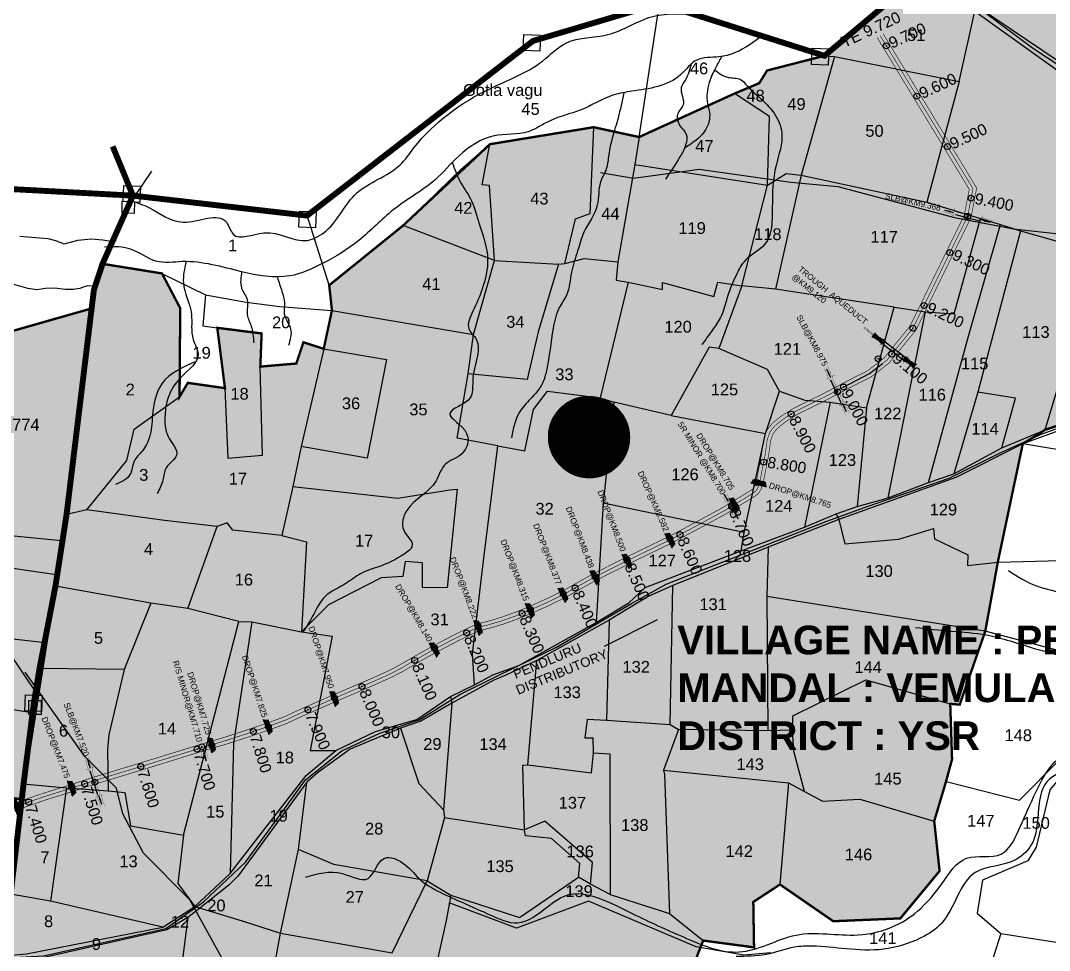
# Model space of a CAD drawing. Header units: inches. Extents: x 204181 to 273365, y 1587708 to 1600456.
# Drawn here: x 213162 to 214910, y 1596736 to 1598315 of the extents above; entities that cross this region are included whole.
import ezdxf
from ezdxf.enums import TextEntityAlignment as Align

# ---------------------------------------------------------------- set-up
doc = ezdxf.new("R2010")
doc.units = ezdxf.units.IN
doc.header["$LTSCALE"] = 15
doc.header["$MEASUREMENT"] = 0
doc.header["$PDMODE"] = 32
doc.header["$PDSIZE"] = 10
doc.linetypes.add('ACAD_ISO02W100', pattern=[15, 12, -3])
doc.linetypes.add('HIDDEN2', pattern=[0.1875, 0.125, -0.0625])
for name, color, linetype in [('BOUNDRY STONES', 240, 'Continuous'), ('CANAL1', 7, 'Continuous'), ('CSMark', 72, 'Continuous'), ('PLOT NOS', 7, 'Continuous'), ('PLOTS', 7, 'Continuous'), ('PLOTS NO', 7, 'Continuous'), ('RE REMARKS', 7, 'Continuous'), ('ROADS', 1, 'Continuous'), ('STREAMS', 4, 'Continuous'), ('STRUCTURE', 5, 'Continuous'), ('TEXT', 1, 'Continuous'), ('text2', 7, 'Continuous'), ('VILLAGE BOUNDRY', 5, 'Continuous'), ('WUA-16', 3, 'Continuous')]:
    doc.layers.add(name, color=color, linetype=linetype)
doc.styles.get("Standard").update_dxf_attribs({"font": 'arial.ttf'})
doc.dimstyles.get("Standard").update_dxf_attribs({"dimtxt": 0.18, "dimasz": 0.18, "dimexe": 0.18, "dimexo": 0.0625, "dimgap": 0.09, "dimtad": 0, "dimtih": 1, "dimtoh": 1, "dimdec": 4, "dimzin": 0, "dimdsep": 46, "dimtxsty": 'Standard', "dimcen": 0.09, "dimadec": 0, "dimazin": 0, "dimtfac": 1, "dimtdec": 4, "dimtofl": 0, "dimtmove": 0, "dimatfit": 3, "dimfxl": 1, "dimtolj": 1, "dimtzin": 0, "dimarcsym": 0})

# ---------------------------------------------------------------- blocks, each defined once
blk = doc.blocks.new('DROP')
h = blk.add_hatch()
h.set_pattern_fill('ANSI31', color=1, scale=10, angle=45)
h.set_pattern_definition([(90, (-324.4107, -25.7687), (-1.25, 0), [])])
h.paths.add_polyline_path([(-9.9, -4.3), (-13.8, 4.1), (13.8, 4.1), (10.2, -4.3)])
at = {"layer": 'STRUCTURE', "color": 5, "const_width": 0.49}
blk.add_lwpolyline([(-9.9, -4.3), (-13.8, 4.1), (13.8, 4.1), (10.2, -4.3), (-9.9, -4.3)], dxfattribs=at)
at = {"layer": 'STRUCTURE', "color": 5}
blk.add_circle((0, 0), 1.33, dxfattribs=at)
blk = doc.blocks.new('1INLET')
at = {"layer": 'STRUCTURE', "color": 190}
for points, const_width in [([(9.4, 10.1), (9.4, 7.3), (5.2, 4.5), (0, 4.5), (0, 4.5), (0, 4.5), (-5.2, 4.5), (-9.4, 7.3), (-9.4, 10.1)], 0.35), ([(0, -4.5), (0, 4.5)], 1.75), ([(7.3, 5.9), (22.7, 5.9)], 0.35), ([(-9.4, -10.1), (-9.4, -7.3), (-5.2, -4.5), (0, -4.5), (5.2, -4.5), (9.4, -7.3), (9.4, -10.1)], 0.35), ([(7.3, -5.9), (22.7, -5.9)], 0.35)]:
    blk.add_lwpolyline(points, dxfattribs=dict(at, const_width=const_width))
at = {"layer": 'STRUCTURE', "color": 0}
blk.add_circle((0, 0), 1.31, dxfattribs=at)
blk.add_leader([(26, 0.1), (5.6, 0)], dimstyle='Standard', override={"dimasz": 8, "dimgap": 0.09, "dimtad": 0}, dxfattribs=at)
blk = doc.blocks.new('1SLB')
at = {"layer": 'STRUCTURE'}
h = blk.add_hatch(dxfattribs=at)
h.set_pattern_fill('DOTS', color=6, scale=14, angle=320.3722, style=0)
h.set_pattern_definition([(320.372247934, (-538945.0768, -1194857.3203), (0.89503691186, 0.39489261377), [0, -0.875])])
h.paths.add_polyline_path([(-43.8, 3.5), (-43.8, -3.5), (-23.1, -3.5), (-21, -2.1), (21, -2.1), (23.1, -3.5), (43.8, -3.5), (43.8, 3.5), (23.1, 3.5), (21, 2.1), (-21, 2.1), (-23.1, 3.5)])
at = {"layer": 'STRUCTURE', "color": 6, "linetype": 'ACAD_ISO02W100', "ltscale": 0.5, "const_width": 0.35}
for points in [[(-43.8, 3.5), (-23.1, 3.5)], [(23.1, 3.5), (43.8, 3.5)], [(-43.8, -3.5), (-23.1, -3.5)], [(23.1, -3.5), (43.8, -3.5)]]:
    blk.add_lwpolyline(points, dxfattribs=at)
at = {"layer": 'STRUCTURE', "color": 6, "const_width": 0.44}
for points in [[(-25.2, 7.7), (-25.2, 4.9), (-21, 2.1), (21, 2.1), (25.2, 4.9), (25.2, 7.7)], [(-25.2, -7.7), (-25.2, -4.9), (-21, -2.1), (21, -2.1), (25.2, -4.9), (25.2, -7.7)]]:
    blk.add_lwpolyline(points, dxfattribs=at)
at = {"layer": 'STRUCTURE', "color": 6}
blk.add_lwpolyline([(-21, -2.1), (21, -2.1)], dxfattribs=at)
blk.add_lwpolyline([(-21, -2.1), (21, -2.1)], dxfattribs=at)
at = {"layer": 'STRUCTURE', "color": 0}
blk.add_circle((0, 0), 0.871, dxfattribs=at)
for points in [[(-40.8, 0), (-24.8, 0)], [(39.6, -0.2), (23.5, -0.2)]]:
    blk.add_leader(points, dimstyle='Standard', override={"dimasz": 10, "dimgap": 0.09, "dimtad": 0}, dxfattribs=at)
blk = doc.blocks.new('UT')
at = {"layer": 'STRUCTURE'}
h = blk.add_hatch(dxfattribs=at)
h.set_pattern_fill('DASH', color=150, scale=8, angle=-39.6278, style=0)
h.set_pattern_definition([(320.372247933, (-4370.464, -6260.8811), (1.40800153113, 0.132407282), [1, -1])])
h.paths.add_polyline_path([(765163, 1700681.9), (765165.6, 1700680.6), (765167.2, 1700680.3), (765169.1, 1700680), (765172.4, 1700679.6), (765176.4, 1700679.3), (765179.5, 1700679.5), (765183.1, 1700679.9), (765187.7, 1700680.9), (765188.9, 1700681.2), (765193.1, 1700682.2), (765196.1, 1700680.2), (765196.1, 1700672.2), (765193.1, 1700670.2), (765190.5, 1700670.8), (765188.1, 1700671.3), (765185.5, 1700671.8), (765183.6, 1700672.1), (765181, 1700672.5), (765180.3, 1700672.5), (765178.5, 1700672.6), (765176.7, 1700672.6), (765174.6, 1700672.5), (765172.5, 1700672.3), (765170.4, 1700672), (765168.5, 1700671.7), (765166.1, 1700671.2), (765165, 1700670.8), (765163, 1700669.7)])
h.paths.add_polyline_path([(765259.1, 1700682.2), (765256.1, 1700680.2), (765256.1, 1700672.2), (765259.1, 1700670.2), (765261.9, 1700671), (765264.4, 1700671.6), (765266.4, 1700672), (765269.1, 1700672.5), (765272.7, 1700673), (765276.1, 1700673.1), (765278.6, 1700672.9), (765281.2, 1700672.7), (765283.9, 1700672.3), (765286.4, 1700671.9), (765288, 1700671.3), (765289.2, 1700670.6), (765289.1, 1700682.7), (765287.6, 1700681.8), (765285.7, 1700681.2), (765283, 1700680.7), (765281.2, 1700680.4), (765276.7, 1700679.9), (765272.7, 1700679.9), (765268.7, 1700680.3), (765264.8, 1700681), (765261.2, 1700681.7)])
at = {"layer": 'STRUCTURE', "color": 150, "const_width": 0.628}
for points in [[(765190.1, 1700688.2), (765190.1, 1700684.2), (765196.1, 1700680.2), (765256.1, 1700680.2), (765262.1, 1700684.2), (765262.1, 1700688.2)], [(765190.1, 1700664.2), (765190.1, 1700668.2), (765196.1, 1700672.2), (765256.1, 1700672.2), (765262.1, 1700668.2), (765262.1, 1700664.2)]]:
    blk.add_lwpolyline(points, dxfattribs=at)
at = {"layer": 'STRUCTURE', "color": 150}
for points in [[(765196.1, 1700680.2), (765256.1, 1700680.2)], [(765196.1, 1700672.2), (765256.1, 1700672.2)], [(765196.1, 1700672.2), (765256.1, 1700672.2)]]:
    blk.add_lwpolyline(points, dxfattribs=at)
at = {"layer": 'STRUCTURE', "color": 0}
blk.add_circle((765226.1, 1700676.2), 1.89, dxfattribs=at)
at = {"layer": 'STRUCTURE', "color": 150}
for points in [[(765163, 1700681.9), (765164.4, 1700681.1), (765167.9, 1700680.2), (765171.2, 1700679.8), (765176.1, 1700679.4), (765184.7, 1700680.3), (765193.1, 1700682.2)], [(765163, 1700669.7), (765164.3, 1700670.6), (765167.8, 1700671.6), (765171.2, 1700672.1), (765176, 1700672.6), (765184.7, 1700672), (765193.1, 1700670.2)], [(765289.1, 1700682.7), (765287.8, 1700681.9), (765284.3, 1700680.9), (765280.9, 1700680.4), (765276.1, 1700679.8), (765267.4, 1700680.5), (765259.1, 1700682.2)], [(765289.2, 1700670.6), (765287.8, 1700671.4), (765284.2, 1700672.3), (765280.9, 1700672.7), (765276.1, 1700673.1), (765267.4, 1700672.2), (765259.1, 1700670.2)]]:
    blk.add_spline(points, degree=3, dxfattribs=at)
at = {"layer": 'STRUCTURE', "color": 0}
blk.add_text('STREAM', height=5, dxfattribs=at).set_placement((765148.2, 1700675.8), align=Align.MIDDLE_CENTER)
for points in [[(765190.9, 1700676), (765164.2, 1700675.8)], [(765289.3, 1700676.7), (765265.4, 1700676.4)]]:
    blk.add_leader(points, dimstyle='Standard', override={"dimasz": 10, "dimgap": 0.09, "dimtad": 0}, dxfattribs=at)
blk = doc.blocks.new('TTT')
at = {"layer": 'STRUCTURE', "color": 5, "insert": (209578.5, 1596795.6), "char_height": 16, "width": 166.392, "attachment_point": 1, "rotation": 314.7328, "bg_fill": 1, "box_fill_scale": 1.1, "bg_fill_color": 7, "bg_fill_true_color": 16777215, "bg_fill_transparency": 0}
blk.add_mtext('{\\C1; PENDLURU \\PDISTRIBUTORY}', dxfattribs=at)
at = {"layer": 'RE REMARKS', "color": 1}
blk.add_leader([(209755.6, 1596595.2), (209679.4, 1596661.7)], dimstyle='Standard', override={"dimasz": 50}, dxfattribs=at)

msp = doc.modelspace()

# ---------------------------------------------------------------- hatches: boundary and pattern name
at = {"layer": 'PLOTS NO', "true_color": 0x105689}
h = msp.add_hatch(color=146, dxfattribs=at)
h.dxf.hatch_style = 1
h.paths.add_polyline_path([(213134.9, 1596734), (213145.1, 1596831.7), (213163.7, 1596990.5), (213204.2, 1597259.3), (213231.5, 1597431.7), (213284.1, 1597827), (213287.3, 1597861.7), (213301.2, 1597902.3), (213402.2, 1597886), (213433.2, 1597827), (213432.1, 1597676.4), (213446.1, 1597700.2), (213509.2, 1597691.2), (213496.2, 1597793.6), (213571.5, 1597784.1), (213569.3, 1597727.8), (213630.5, 1597733), (213642.5, 1597769.1), (213677, 1597758), (213691, 1597823.3), (213686.3, 1597865.9), (213811.7, 1597967.2), (213959.4, 1598105.5), (214135.7, 1598134.3), (214212.8, 1598117.6), (214374.8, 1598191.4), (214416.9, 1598209.1), (214430.3, 1598230.6), (214527.7, 1598255.6), (214709.4, 1598405.4), (214806.2, 1598519.8), (214938.1, 1598579.2), (215175, 1598612.5), (215205.5, 1598439.7), (215247.1, 1598425), (215217, 1598282.1), (215258.2, 1598269.7), (215284.9, 1598361.5), (215362.9, 1598239.8), (215400.3, 1598165.7), (215449.3, 1598077.6), (215415.7, 1597979.6), (215400.6, 1597971.8), (215365.5, 1597871.8), (215421.9, 1597873), (215359.1, 1597813.3), (215350.3, 1597788.1), (215272.8, 1597740.5), (215248.2, 1597734.5), (215229.3, 1597731), (215211.3, 1597727.6), (215139.8, 1597713.8), (215075.7, 1597685), (215010.7, 1597656), (214902.8, 1597620.5), (214864.6, 1597596.5), (214822.2, 1597395.7), (214801, 1597278.7), (214757.5, 1597153.8), (214741.4, 1597155.1), (214744.5, 1597060.9), (214734.3, 1597023.5), (214714.2, 1596956), (214723.3, 1596871.3), (214656.7, 1596790.8), (214542.7, 1596785.9), (214452.1, 1596848.4), (214406.8, 1596818.6), (214408.1, 1596741.6), (214321.6, 1596753.1), (214316.9, 1596741.1), (214302.4, 1596703.8), (214086.5, 1596648.3), (213886.4, 1596689.7), (213839.1, 1596417.7), (213651.7, 1596427.2), (213505.4, 1596470.1), (213409, 1596497.6), (213307.9, 1596521.7), (213310.2, 1596561), (213189.3, 1596654.4)])
at = {"layer": 'PLOTS NO', "true_color": 0xa953a0}
h = msp.add_hatch(dxfattribs=at)
h.set_pattern_fill('ANSI31', color=215)
h.set_pattern_definition([(45, (0, 0), (-0.088388347648, 0.088388347648), [])])
h.paths.add_polyline_path([(211328.2, 1596601.1), (211316.1, 1596747.2), (211310.5, 1596857), (211331.9, 1597069.3), (211340.5, 1597117.9), (211323.9, 1597151), (211343.4, 1597249.3), (211375.7, 1597436.6), (211480.5, 1597437.8), (211601.9, 1597384.4), (211617.7, 1597384.4), (211637.6, 1597393.9), (211671.6, 1597388.5), (211721.3, 1597405.9), (211728.9, 1597425.6), (211749.2, 1597437.7), (211816.2, 1597511.5), (211855, 1597548.8), (211951.3, 1597571.8), (212045.8, 1597594.5), (212126.7, 1597669.2), (212228.8, 1597673.8), (212435.1, 1597843.7), (212649.4, 1597886.4), (212659.3, 1597889.7), (212752.2, 1597886.9), (212876.6, 1597878.1), (212821.1, 1597728.3), (213084.3, 1597770), (213284.1, 1597827), (213240.1, 1597476.6), (213231.5, 1597431.7), (213222.5, 1597374.6), (213221.2, 1597354.7), (213164, 1596992.7), (212976.2, 1597022.7), (212936.5, 1597029.5), (212918.1, 1596915), (212770.6, 1596871.8), (212632.8, 1596827.4), (212454, 1596770.6), (212299.7, 1596756.3), (212059.4, 1596737.8), (211931.8, 1596728.1), (211855.2, 1596719.4), (211753.4, 1596711.6), (211561.6, 1596696.2), (211533.1, 1596692)])
at = {"layer": 'text2'}
h = msp.add_hatch(dxfattribs=at)
h.set_pattern_fill('ANSI31', color=5)
h.set_pattern_definition([(45, (23264.2926, -15070.60298), (-0.088388347648, 0.088388347648), [])])
edge = h.paths.add_edge_path()
edge.add_arc((214127.7, 1597608), 69.1, 0, 360)
h.paths.add_polyline_path([(214049.1, 1597577), (214206.4, 1597577), (214206.4, 1597639), (214049.1, 1597639)], flags=9)

# ---------------------------------------------------------------- linework, layer by layer
at = {"layer": 'BOUNDRY STONES'}
for points in [[(214017, 1598291.7), (214045.5, 1598290.5), (214044.4, 1598263.2), (214015.9, 1598264.4)], [(214506.7, 1598268.3), (214535.2, 1598267.2), (214534.1, 1598239.8), (214505.6, 1598241)], [(213337.2, 1598035.2), (213365.7, 1598034.1), (213364.6, 1598006.7), (213336.1, 1598007.9)], [(213334.7, 1598008.5), (213355.3, 1598008.2), (213355, 1597988), (213334.4, 1597988.3)], [(213635.6, 1597991.6), (213664.1, 1597990.5), (213663, 1597963.2), (213634.5, 1597964.3)], [(213170.3, 1597170.6), (213198.8, 1597169.5), (213197.7, 1597142.1), (213169.2, 1597143.3)], [(213176.3, 1597160.9), (213197.1, 1597160.6), (213196.7, 1597136.8), (213176, 1597137.1)]]:
    msp.add_lwpolyline(points, close=True, dxfattribs=at)
msp.add_lwpolyline([(213344.8, 1598000.1), (213385.2, 1598059.7)], dxfattribs=at)
at = {"layer": 'CANAL1', "color": 200, "const_width": 1}
for points in [[(214617.1, 1598286.8), (214773.7, 1598028.9), (214765.3, 1597984.9), (214672.9, 1597796.3), (214629.3, 1597742.8), (214621.6, 1597736.8), (214613.3, 1597730.1), (214603.6, 1597722.7), (214597.9, 1597719), (214580.6, 1597710.6), (214526.6, 1597682.3), (214476.1, 1597657.3), (214455.2, 1597644.4), (214440.9, 1597633), (214435.4, 1597627.1), (214429.9, 1597619.4), (214424.8, 1597606), (214421, 1597579.4), (214413.1, 1597538.5), (214409.1, 1597524.6), (214406.9, 1597520.8), (214403.3, 1597518), (214389.9, 1597509.8), (214355.2, 1597488.5), (214314, 1597466.2), (214265.3, 1597440.2), (214191.6, 1597404.4), (214132.4, 1597374.6), (214083.4, 1597347.1), (214056, 1597333.7), (214027.3, 1597320.7), (214004.6, 1597311.3), (213977.6, 1597301.7), (213954.1, 1597294.7), (213942.5, 1597292), (213936.4, 1597290.3), (213922.2, 1597283.7), (213897.7, 1597271.7), (213865.8, 1597254.9), (213858.4, 1597251), (213835.4, 1597238.1), (213805.8, 1597220.9), (213787.3, 1597211.3), (213755.6, 1597197), (213695, 1597171), (213638.8, 1597146.5), (213608.2, 1597132.4), (213579.9, 1597122), (213542.4, 1597109.3), (213509, 1597098.5), (213464.7, 1597085.3), (213361.7, 1597053.5), (213286.9, 1597030.8), (213243.4, 1597016.6), (213198.1, 1597002.5), (213140.2, 1596982.3)], [(214627.4, 1598293), (214786.3, 1598031.1), (214776.7, 1597981.1), (214683.1, 1597789.7), (214637.7, 1597734.1), (214629.1, 1597727.4), (214620.7, 1597720.6), (214610.5, 1597712.8), (214603.8, 1597708.5), (214586, 1597699.9), (214532, 1597671.6), (214481.9, 1597646.8), (214462.1, 1597634.5), (214449.1, 1597624.1), (214444.7, 1597619.5), (214440.5, 1597613.7), (214436.5, 1597603), (214432.9, 1597577.4), (214424.7, 1597535.7), (214420.2, 1597519.8), (214416, 1597512.7), (214410.1, 1597508.1), (214396.2, 1597499.5), (214361.2, 1597478.1), (214319.7, 1597455.6), (214270.7, 1597429.5), (214196.9, 1597393.6), (214138, 1597364), (214089, 1597336.5), (214061.2, 1597322.8), (214032.1, 1597309.7), (214008.9, 1597300.1), (213981.4, 1597290.3), (213957.1, 1597283.1), (213945.5, 1597280.4), (213940.6, 1597279), (213927.4, 1597272.9), (213903.1, 1597261), (213871.4, 1597244.3), (213864.1, 1597240.5), (213841.4, 1597227.7), (213811.6, 1597210.3), (213792.5, 1597200.5), (213760.4, 1597186), (213699.7, 1597160), (213643.7, 1597135.5), (213612.8, 1597121.3), (213583.9, 1597110.7), (213546.2, 1597097.9), (213512.5, 1597087), (213468.2, 1597073.9), (213365.2, 1597042), (213290.5, 1597019.4), (213247, 1597005.2), (213201.9, 1596991.1), (213144.2, 1596971)]]:
    msp.add_lwpolyline(points, dxfattribs=at)
at = {"layer": 'CANAL1', "color": 1, "linetype": 'HIDDEN2', "ltscale": 4, "const_width": 1}
msp.add_lwpolyline([(214622.5, 1598289.5), (214780, 1598030), (214771, 1597983), (214678, 1597793), (214633.5, 1597738.4), (214625.3, 1597732.1), (214617, 1597725.3), (214607.1, 1597717.7), (214600.9, 1597713.8), (214583.3, 1597705.3), (214529.3, 1597676.9), (214479, 1597652), (214458.7, 1597639.4), (214445, 1597628.6), (214440.1, 1597623.3), (214435.2, 1597616.6), (214430.6, 1597604.5), (214427, 1597578.4), (214418.9, 1597537.1), (214414.7, 1597522.2), (214411.4, 1597516.7), (214406.7, 1597513.1), (214393, 1597504.6), (214358.2, 1597483.3), (214316.9, 1597460.9), (214268, 1597434.9), (214194.2, 1597399), (214135.2, 1597369.3), (214086.2, 1597341.8), (214058.6, 1597328.2), (214029.7, 1597315.2), (214006.7, 1597305.7), (213979.5, 1597296), (213955.6, 1597288.9), (213944, 1597286.2), (213938.5, 1597284.7), (213924.8, 1597278.3), (213900.4, 1597266.4), (213868.6, 1597249.6), (213861.3, 1597245.8), (213838.4, 1597232.9), (213808.7, 1597215.6), (213789.9, 1597205.9), (213758, 1597191.5), (213697.3, 1597165.5), (213641.3, 1597141), (213610.5, 1597126.8), (213581.9, 1597116.4), (213544.3, 1597103.6), (213510.7, 1597092.8), (213466.4, 1597079.6), (213363.4, 1597047.7), (213288.7, 1597025.1), (213245.2, 1597010.9), (213200, 1596996.8), (213142.2, 1596976.6)], dxfattribs=at)
at = {"layer": 'PLOTS'}
for points in [[(214696.8, 1598398), (214783, 1598331.1), (214940.5, 1598218.8), (215062.1, 1598144.3), (215174, 1598100.7), (215371.5, 1598007.2), (215400.6, 1597971.8), (215462.5, 1597926.2), (215459.9, 1597895.8)], [(215491.5, 1597901.1), (215465.1, 1597935.2), (215379.4, 1598012.3), (215160.1, 1598119.7), (215063.6, 1598152.8), (214789.5, 1598337.6), (214709.4, 1598405.4)], [(213933.2, 1597187.4), (213929.8, 1597240), (213948.4, 1597398), (213972.7, 1597593.3), (213903.8, 1597606), (213922.3, 1597715.3), (213931.5, 1597782.3), (213967.1, 1597908), (213958.5, 1598035.2), (213946, 1598036.5), (213959.4, 1598105.5), (214135.7, 1598134.3), (214212.8, 1598117.6), (214247.5, 1598344.5)], [(214545, 1598254.3), (214756.3, 1598212), (214783, 1598331.1)], [(214212.8, 1598117.6), (214374.8, 1598191.4), (214416.9, 1598209.1), (214430.3, 1598230.6), (214527.7, 1598255.6), (214545, 1598254.3), (214488.2, 1598053), (214444.8, 1597859.1), (214387.4, 1597865), (214430.8, 1598036), (214434.3, 1598152.3), (214374.8, 1598191.4)], [(214756.3, 1598212), (214701.6, 1598007.2)], [(214086.7, 1597902.7), (214105, 1597978.7), (214129.5, 1597987.6), (214135.7, 1598134.3)], [(214212.8, 1598117.6), (214205.6, 1598071), (214176.8, 1597905.9), (214173.9, 1597874.5), (214194.2, 1597871.2), (214146.7, 1597674.9), (214169.8, 1597667.2), (214151.9, 1597496), (214139.8, 1597293.1)], [(213686.3, 1597865.9), (213811.7, 1597967.2), (213910.1, 1598062.5), (213959.4, 1598105.5)], [(214205.6, 1598071), (214430.8, 1598036), (214462.5, 1598055.5), (214488.2, 1598053), (214701.6, 1598007.2), (214792.6, 1597979.1), (214826.7, 1597969.1), (214860.7, 1597958.4), (214992.6, 1597920.9), (215127.6, 1597886.8), (215194.8, 1597864.1), (215243.5, 1597842), (215261.8, 1597834.9), (215275.9, 1597827.1), (215350.3, 1597788.1)], [(213691, 1597823.3), (213686.3, 1597865.9), (213648.8, 1597984.2)], [(214645.9, 1597828.8), (214699.5, 1597820.9), (214747.8, 1597817.2), (214792.6, 1597979.1)], [(213967.1, 1597908), (213811.7, 1597967.2)], [(214704.5, 1597531), (214772.5, 1597779.4), (214826.7, 1597969.1)], [(214860.7, 1597958.4), (214788.1, 1597684.2), (214747.3, 1597545.9)], [(214902.8, 1597620.5), (214992.6, 1597920.9)], [(213274.8, 1597484.8), (213342.4, 1597568.6), (213355.1, 1597621.7), (213432.1, 1597676.4), (213433.2, 1597827), (213402.2, 1597886), (213301.1, 1597902.2)], [(214075.6, 1597901.5), (214041.2, 1597787.1), (214022.7, 1597705.6), (213922.3, 1597715.3)], [(213967.1, 1597908), (214075.6, 1597901.5), (214086.7, 1597902.7), (214119.5, 1597911.3), (214176.8, 1597905.9)], [(213402.2, 1597886), (213476.4, 1597849.7), (213471.9, 1597797.1), (213496.2, 1597793.6), (213509.2, 1597691.2), (213446.1, 1597700.2), (213432.1, 1597676.4)], [(214194.2, 1597871.2), (214252.7, 1597858.9), (214252.5, 1597870.5), (214339.6, 1597846.6), (214346.3, 1597870.9), (214387.4, 1597865), (214348, 1597758.4), (214331.7, 1597760.8), (214267, 1597645), (214169.8, 1597667.2)], [(213476.4, 1597849.7), (213545.1, 1597837.2), (213602.6, 1597830), (213691, 1597823.3), (213677, 1597758), (213642.5, 1597769.1), (213630.5, 1597733), (213569.3, 1597727.8)], [(214451.6, 1597686.3), (214494.4, 1597670.7), (214537.6, 1597667.2), (214599, 1597657.6), (214645.9, 1597828.8), (214444.8, 1597859.1)], [(212821.4, 1597728.6), (212883.2, 1597736.3), (213084.3, 1597770), (213279.1, 1597826)], [(213691, 1597823.3), (213931.5, 1597782.3)], [(214635.8, 1597505.2), (214699.5, 1597820.9)], [(213509.2, 1597691.2), (213514.2, 1597572.3), (213573, 1597577.3), (213569.3, 1597727.8), (213571.5, 1597784.1), (213546.4, 1597786.8), (213496.2, 1597793.6)], [(213677, 1597758), (213638.7, 1597591.9), (213624.6, 1597524), (213605.8, 1597441), (213522.4, 1597450), (213513.1, 1597462.6), (213495.7, 1597456.5)], [(213677, 1597758), (213783.5, 1597740.1), (213750.6, 1597572.4), (213638.7, 1597591.9)], [(214267, 1597645), (214427.3, 1597614.3), (214451.6, 1597686.3), (214431.2, 1597722.6), (214348, 1597758.4)], [(213972.7, 1597593.3), (214018.8, 1597584.6), (214033.3, 1597654.8), (214056.9, 1597685.9), (214146.7, 1597674.9)], [(214829.1, 1597589.6), (214852.4, 1597673.9), (214788.1, 1597684.2)], [(214537.6, 1597667.2), (214493.7, 1597454.9)], [(214599, 1597657.6), (214583.4, 1597490)], [(213517.8, 1596867.1), (213647.3, 1597033.3), (213697.3, 1597076.1), (213764.7, 1597108.2), (213809, 1597121.3), (213835, 1597128.6), (213892.3, 1597167.5), (213933.2, 1597187.4), (213964.3, 1597204.1), (214008.4, 1597220.1), (214139.8, 1597293.1), (214195.5, 1597326.8), (214223.2, 1597352.9), (214386.4, 1597414.7), (214493.7, 1597454.9), (214547.4, 1597477.7), (214583.4, 1597490), (214635.8, 1597505.2), (214704.5, 1597531), (214747.3, 1597545.9), (214829.1, 1597589.6), (214902.8, 1597620.5), (215010.7, 1597656)], [(214979.5, 1597638.7), (214864.6, 1597596.5), (214751, 1597539.2), (214552.4, 1597467.9), (214431.8, 1597421.3), (214270.3, 1597355.9), (214228.2, 1597337.3), (214162, 1597297.4), (214039.2, 1597228.5), (213986.5, 1597203.6), (213966, 1597195.3), (213894.4, 1597156), (213841.8, 1597125.9), (213807.4, 1597114), (213721.7, 1597078.1), (213666.6, 1597038.2), (213648.5, 1597022), (213531.7, 1596863), (213516, 1596847.2), (213463.9, 1596805.7), (213446.4, 1596792.2), (213410.2, 1596771.6), (213184.7, 1596720.2), (213135.9, 1596718.5)], [(214386.4, 1597414.7), (214391.5, 1597446.2), (214427.3, 1597614.3)], [(214734.3, 1597023.5), (214859, 1596991.7), (214927, 1597059.9), (214953.2, 1597118.5), (215040.3, 1597205), (215046.4, 1597217.3), (215097.5, 1597411.9), (215108.9, 1597412.7), (215121.9, 1597471.2), (215148.3, 1597582.5), (215016.2, 1597607.8), (214967.3, 1597579.6), (214864.6, 1597596.5)], [(214864.6, 1597596.5), (214822.2, 1597395.7), (214801, 1597278.7), (214757.5, 1597153.8), (214741.4, 1597155.1), (214744.5, 1597060.9), (214734.3, 1597023.5), (214714.2, 1596956), (214723.3, 1596871.3), (214656.7, 1596790.8), (214542.7, 1596785.9), (214452.1, 1596848.4), (214406.8, 1596818.6), (214408.1, 1596741.6), (214321.6, 1596753.1), (214302.4, 1596703.8)], [(213624.6, 1597524), (213802.8, 1597504.4), (213891.2, 1597518.8), (213903.5, 1597519.9), (213887, 1597352.3), (213844.7, 1597352.4), (213844.8, 1597394.6), (213815.6, 1597396.6), (213811.3, 1597371.6), (213774.6, 1597369), (213684.9, 1597323), (213639, 1597277.3)], [(213446, 1597317.1), (213495.7, 1597456.5), (213406.6, 1597466.5), (213274.8, 1597484.8), (213240.1, 1597476.6)], [(214391.5, 1597446.2), (214151.9, 1597496)], [(214547.4, 1597477.7), (214552.4, 1597467.9), (214562.5, 1597427), (214653.8, 1597434.7), (214713, 1597453), (214714.8, 1597435.4), (214771.5, 1597408), (214770.7, 1597389.8), (214822.2, 1597395.7), (214929.3, 1597398.5), (214948.9, 1597494.4), (215121.9, 1597471.2)], [(213231.5, 1597431.7), (213063.7, 1597448.5), (212784.3, 1597465.8), (212779, 1597422.2), (212841, 1597419.4)], [(213605.8, 1597441), (213647.7, 1597430.2), (213639, 1597277.3)], [(215097.5, 1597411.9), (214970.2, 1597430.2), (214935.7, 1597243.1), (214801, 1597278.7), (214429.6, 1597337.4)], [(214431.8, 1597421.3), (214429.6, 1597337.4), (214431.7, 1597109), (214279.9, 1597111.4)], [(212996.9, 1597407.3), (213222.5, 1597374.6)], [(213438.7, 1596932), (213532.6, 1597294.8), (213446, 1597317.1), (213383.3, 1597326.2), (213221.2, 1597354.7)], [(214265.3, 1597120.3), (214270.3, 1597355.9)], [(213383.3, 1597326.2), (213337.7, 1597213.2), (213312.1, 1597102.6), (213309.5, 1597077.5), (213310.9, 1597007.3)], [(213532.6, 1597294.8), (213555.1, 1597294.6), (213524, 1597087.7), (213517.8, 1596867.1)], [(213555.1, 1597294.6), (213639, 1597277.3), (213691.6, 1597270.3), (213653.7, 1597075.9), (213697.3, 1597076.1)], [(214162, 1597297.4), (214157.7, 1597127.4), (214265.3, 1597120.3), (214279.9, 1597111.4), (214254.3, 1597042.3), (214256.2, 1597035.2), (214264.5, 1596799.3), (214321.6, 1596753.1)], [(212976.7, 1597285), (213204.2, 1597259.3)], [(213807.4, 1597114), (213838.7, 1597019.8), (213880.7, 1596975), (213882.3, 1596962.2), (213853, 1596854.7), (213893.1, 1596830.4), (214009.7, 1596792.1), (214109.8, 1596860.7), (214111.9, 1596883.8), (214064, 1596926.7), (214020, 1596930.9), (214018, 1596941.1), (214015, 1597050.8), (214023.6, 1597051.3), (214039.2, 1597228.5)], [(213337.7, 1597213.2), (213194.2, 1597215.4)], [(214494, 1597006.4), (214475.5, 1597074.7), (214473.2, 1597110.4), (214474.1, 1597134.7), (214597.9, 1597196), (214741.4, 1597155.1)], [(213184, 1597139), (212958.6, 1597176.4)], [(213892.3, 1597167.5), (213894.4, 1597156), (213880.7, 1596975)], [(214023.6, 1597051.3), (214131.8, 1597037.9), (214135.1, 1597072.1), (214134.6, 1597096.8), (214121.3, 1597096.9), (214124.9, 1597129), (214157.7, 1597127.4)], [(215156.7, 1597125.4), (215087.7, 1597114.4), (214996, 1597049.6), (214935.2, 1597037.9), (214910.7, 1597009), (214887.2, 1596911.7), (214873.2, 1596888.3), (214796.2, 1596855.8), (214786.9, 1596799.7), (214827.3, 1596765), (214809.4, 1596708.1)], [(214473.2, 1597110.4), (214431.7, 1597109)], [(214135.1, 1597072.1), (214163.3, 1597070.3), (214163.7, 1596831.5), (214130, 1596849.1), (214109.8, 1596860.7)], [(212815.3, 1597041.8), (212873.3, 1597014.1), (212873.6, 1596986.5), (212927.6, 1596977.2), (212936.5, 1597029.5), (212976.2, 1597022.7), (213169, 1596991.9)], [(214254.3, 1597042.3), (214466.4, 1597020.7), (214452.1, 1596848.4)], [(213167.1, 1597019.3), (213240.1, 1597012.6), (213310.9, 1597007.3), (213339, 1597004.6), (213348.9, 1596947.7), (213438.7, 1596932), (213428.9, 1596850.1), (213458.1, 1596810.8), (213538.7, 1596786.6), (213603.6, 1596765.6), (213793.2, 1596732.1), (213853, 1596854.7), (213694.3, 1596882), (213634.2, 1596907.8)], [(213240.1, 1597012.6), (213213, 1596820)], [(213869.4, 1596611.5), (213583.3, 1596653.4), (213603.6, 1596765.6), (213634.2, 1596907.8), (213648.5, 1597022)], [(214466.4, 1597020.7), (214494, 1597006.4), (214524.6, 1596989.6), (214587.9, 1596993.3), (214714.2, 1596956)], [(213882.3, 1596962.2), (214018, 1596941.1)], [(214130, 1596849.1), (214133.4, 1596885.9), (214052.4, 1596956), (214018, 1596941.1)], [(213134.2, 1596727.3), (213172, 1596730.7), (213403.4, 1596776.1), (213458.1, 1596810.8), (213517.8, 1596867.1)], [(213403.4, 1596776.1), (213213, 1596820), (213145.1, 1596831.7)], [(213893.1, 1596830.4), (213884.8, 1596787.4), (213870.3, 1596721.1), (213886.8, 1596691.5)], [(214436, 1596732.3), (214390.9, 1596728.5), (214309.5, 1596742.3), (214126.9, 1596820.2), (214004.3, 1596773.9), (213890.4, 1596817.2)], [(214163.7, 1596831.5), (214264.5, 1596799.3)], [(213446.4, 1596792.2), (213430.5, 1596668.4), (213429.4, 1596652.5), (213408.4, 1596503.2), (213403.2, 1596499.2)], [(214827.3, 1596765), (215004.6, 1596737.2)]]:
    msp.add_lwpolyline(points, dxfattribs=at)
at = {"layer": 'ROADS'}
for points in [[(215549.4, 1597882.2), (215487, 1597888.2), (215466.1, 1597925.2), (215399.5, 1597983.7), (215369.2, 1598012.9), (215235.6, 1598077), (215174, 1598100.7), (215069.1, 1598146.6), (215004.3, 1598187.4), (214881.3, 1598268.7), (214663.6, 1598431.2)], [(214147, 1598057.4), (214203.4, 1598047.7), (214314.6, 1598063.3), (214470.7, 1598041.1), (214550.4, 1598033.5), (214748.5, 1597980.7), (214848.7, 1597961.7), (214930.7, 1597952.6), (215085.5, 1597905.2), (215227.2, 1597859.4), (215324.9, 1597807.5), (215379.3, 1597781.2)], [(213111.2, 1596722.3), (213201, 1596727.3), (213408.9, 1596773.6), (213472.5, 1596818.9), (213544.1, 1596886.3), (213610.2, 1596977), (213646.1, 1597025.9), (213707.6, 1597075.4), (213772.6, 1597105.4), (213818.5, 1597121.2), (213839.4, 1597127.9), (213908.3, 1597171.2), (213974.4, 1597203.8), (214072.7, 1597251.3), (214199.8, 1597325.7), (214258.7, 1597358.6), (214531.8, 1597465.2), (214601.8, 1597490.7), (214739.5, 1597538.3), (214824.1, 1597580.4), (214897.8, 1597613.6), (215050.5, 1597668.5)], [(213659.6, 1596419.1), (213589.3, 1596490.7), (213548.9, 1596591.3), (213521.9, 1596690.8), (213449.8, 1596822.4), (213370.8, 1596901.4), (213335.8, 1596968.4), (213325, 1597011.8), (213270.9, 1597065.4), (213169.9, 1597208.9)]]:
    msp.add_lwpolyline(points, dxfattribs=at)
at = {"layer": 'ROADS', "color": 1}
msp.add_lwpolyline([(212965.6, 1597755.3), (212978.3, 1597680.2), (212996.1, 1597606), (213045.7, 1597497.8), (213057.8, 1597462.9), (213072, 1597391.9), (213095.2, 1597343.1), (213136.4, 1597275.9), (213141.5, 1597243.5), (213189.1, 1597172.6)], dxfattribs=at)
at = {"layer": 'STREAMS'}
for points in [[(213160.9, 1597949.3), (213181.2, 1597947.8), (213208.3, 1597945.1), (213221.3, 1597941.7), (213236.2, 1597936), (213259.5, 1597942.6), (213281.8, 1597944.6), (213301.7, 1597943.2), (213315.8, 1597940.6), (213324.5, 1597942.2)], [(213292.8, 1597863.3), (213288.1, 1597863.8), (213276.4, 1597864.8), (213270.2, 1597863.1), (213262.5, 1597860.5), (213251.1, 1597858.7), (213237.6, 1597858.9), (213220.2, 1597860.7), (213204.1, 1597860.3), (213189.4, 1597858.3), (213174.5, 1597860.5), (213167, 1597862.4), (213150, 1597867.4)]]:
    msp.add_lwpolyline(points, dxfattribs=at)
for points in [[(213646.7, 1596860.8), (213708.9, 1596866.8), (213752.3, 1596858.7), (213779.5, 1596892.6), (213815.5, 1596881.7), (213841.8, 1596855.8), (213880.1, 1596832.7), (213959, 1596797), (214006.1, 1596783.2), (214057, 1596810.3), (214093.7, 1596831.3), (214161.5, 1596818.3), (214208.1, 1596795.8), (214293.5, 1596756.8), (214382.8, 1596733.8), (214430.3, 1596745.9), (214479.5, 1596762.5), (214584.9, 1596762.8), (214648.1, 1596778.5), (214727, 1596849.2), (214769.2, 1596892.8), (214828.1, 1596900.1), (214857.4, 1596939.8), (214883.1, 1596997.4), (214942.3, 1597072), (215002.5, 1597081.4), (215067.1, 1597117.1), (215112.2, 1597139.1), (215171.1, 1597170.4), (215226.2, 1597187.3), (215279.5, 1597221.9), (215323.2, 1597270.4), (215397.8, 1597320.9), (215484.8, 1597366.8), (215552.8, 1597396.2), (215629.7, 1597452), (215684.8, 1597483.2), (215734.1, 1597506.9), (215810.2, 1597549.1), (215844.5, 1597586.9), (215904.1, 1597679.6), (215973.7, 1597780.7), (216002.7, 1597838.3), (216046, 1597920.8), (216072.9, 1597973.7), (216134, 1598045.5), (216152.5, 1598070), (216228, 1598107.5), (216307.9, 1598173.8), (216376.7, 1598240.9), (216439.1, 1598295.7), (216537.8, 1598305.2), (216658.5, 1598348.5), (216720.7, 1598397.9), (216747.7, 1598453.2), (216751.9, 1598497.2), (216788.9, 1598570.3), (216774.1, 1598626.2), (216792.2, 1598700.7), (216787.8, 1598736.8), (216829.3, 1598825.8), (216847.1, 1598902), (216853, 1598951.4), (216883.1, 1598987.5), (216903, 1599018.5), (216902.8, 1599070.6), (216925.7, 1599158.9)], [(213350.3, 1598009.3), (213380.1, 1597997.9), (213438.3, 1597973.1), (213511.6, 1597973), (213523.3, 1597952.6), (213575.1, 1597955), (213648.9, 1597942.2), (213681.3, 1597958.6), (213732.8, 1598022.3), (213806.1, 1598069.8), (213830.2, 1598099.1), (213959.1, 1598199.6), (214048.6, 1598246.7), (214089.6, 1598277.6), (214159.7, 1598291.5), (214234.1, 1598321.8), (214306, 1598326.2)], [(214422, 1598289.4), (214376, 1598260.9), (214348.4, 1598253.7), (214310.9, 1598248.4), (214283.2, 1598223.4), (214200.3, 1598195.3), (214170, 1598189.1), (214112.9, 1598163.3), (214061.6, 1598145.4), (214024.4, 1598126.7), (213966.3, 1598119.6), (213906.9, 1598085.6), (213866.3, 1598045.1), (213795.7, 1597994.3), (213736.5, 1597941.9), (213675.8, 1597903.4), (213619.2, 1597881.8), (213537.4, 1597888.9), (213437.2, 1597906), (213392, 1597906.9), (213350.4, 1597926.8), (213304.8, 1597930.8)], [(214352.7, 1598254), (214342.4, 1598234.3), (214331.9, 1598210.1), (214329, 1598174.5), (214332.7, 1598154.8), (214323.5, 1598126.5), (214291.8, 1598100.1)], [(214301.5, 1598243), (214290.8, 1598213.8), (214284.3, 1598201.5), (214287.6, 1598172.2), (214279, 1598158.4), (214282.2, 1598136.7), (214292.7, 1598122.7), (214291.9, 1598104.1), (214282.1, 1598083.9), (214257.9, 1598046.2)], [(214340.8, 1598231.9), (214364.4, 1598218.9), (214384.9, 1598215.5), (214396.5, 1598204.5), (214416.9, 1598185.1), (214442, 1598158), (214455.2, 1598124.8), (214445.5, 1598069.4), (214439.1, 1597997.8), (214426.5, 1597935.7), (214393.3, 1597908.4), (214378.8, 1597885.4), (214365.4, 1597853.7), (214356.8, 1597825.9), (214351.1, 1597811.1), (214336.7, 1597789), (214319.6, 1597765.1)], [(214186.6, 1598192.6), (214177, 1598149.8), (214167.7, 1598117.4), (214161.1, 1598087.4), (214157.1, 1598063.8), (214147.3, 1598041.3), (214141.8, 1598001.8), (214119.1, 1597956.1), (214108.4, 1597924.3), (214097.9, 1597888.1), (214089.4, 1597849.2), (214077.2, 1597827.9), (214066.8, 1597792.6), (214055.5, 1597721.3), (214048.7, 1597699.8), (214028.2, 1597672.8), (214009.4, 1597650.2), (213996.3, 1597607.1)], [(213895.3, 1598074.6), (213908.3, 1598042.8), (213926.4, 1598012.7), (213936.4, 1597985.7), (213942.1, 1597967.1), (213955.5, 1597910.3), (213946.1, 1597859.2), (213930.3, 1597821.7), (213923.6, 1597791.7), (213936.2, 1597774.2), (213937.2, 1597741.6), (213930.1, 1597701.7), (213925.8, 1597674.8), (213891.2, 1597648.2), (213919.8, 1597614.4), (213911.5, 1597579.4), (213883.7, 1597562.1), (213867.8, 1597533.8), (213818, 1597483.2), (213812.9, 1597449.9), (213827.5, 1597423.6), (213813.6, 1597409.4), (213772.4, 1597388.6), (213739.7, 1597376.1), (213714.7, 1597359.6), (213679.3, 1597337.2), (213658.2, 1597304.2), (213641.9, 1597276.8)], [(213443.1, 1597906.6), (213438.7, 1597870.2), (213452.1, 1597816.9), (213455.2, 1597773.9), (213463.7, 1597748.7), (213434.6, 1597709.7), (213410.6, 1597668.1), (213407.2, 1597637.9), (213412.3, 1597610), (213427, 1597577.3), (213409.6, 1597556.1), (213403.8, 1597535.3), (213394.2, 1597512.3)], [(213537.8, 1597889.3), (213537.6, 1597860.9), (213546.9, 1597840.9), (213547.2, 1597816.2), (213553.8, 1597796.3), (213558.1, 1597768.2)], [(213598.3, 1597879.5), (213606, 1597855.5), (213610.3, 1597836.1), (213610, 1597817.3), (213620.8, 1597791.3), (213617, 1597763.5)], [(213460.3, 1597736.6), (213402, 1597698.7), (213386.1, 1597644), (213381, 1597608.1), (213368.6, 1597584.4), (213355.1, 1597567.1), (213347.8, 1597544.5), (213323.3, 1597527.6)], [(214840.4, 1597381.4), (214887.7, 1597355.4), (214938.9, 1597340.1), (214963.4, 1597325.9), (214995.9, 1597279.9), (215025.8, 1597250), (215054.8, 1597227.2), (215109.5, 1597220.2), (215162.3, 1597220.3), (215204.5, 1597211.4), (215233.9, 1597205.7), (215280.1, 1597238.6), (215319.8, 1597264.7), (215320.1, 1597265)], [(214682.1, 1597284.8), (214743.2, 1597278.6), (214802.8, 1597272.2), (214843.1, 1597261.9), (214884.2, 1597249.3), (214954.5, 1597229.5), (215070.5, 1597197.5), (215090.2, 1597192.4), (215091.7, 1597171.6), (215095.2, 1597144.3), (215098.1, 1597129.7)], [(215281.9, 1596703.8), (215289.2, 1596751.4), (215306.8, 1596789.3), (215319.2, 1596852.7), (215332.6, 1596872.2), (215332.3, 1596918), (215350.9, 1596971.5), (215353.5, 1597036.8), (215383.1, 1597087.7), (215385.2, 1597154), (215391.4, 1597182.7), (215394.5, 1597242.3), (215359.9, 1597242.1), (215311.5, 1597232.3), (215283.6, 1597199.3), (215216, 1597174.9), (215187.6, 1597162.4), (215150.9, 1597141.9), (215120.4, 1597125.9), (215086.5, 1597121.3), (215052.2, 1597092.6), (215007.8, 1597070.6), (214952.7, 1597048.1), (214905.4, 1597022.6), (214892.2, 1596986.1), (214881.5, 1596920.4), (214853.2, 1596890.7), (214783.9, 1596868.8), (214726.5, 1596782.3), (214691.5, 1596757.6), (214628, 1596738.4), (214564.9, 1596739), (214506.9, 1596743.7), (214476.9, 1596741.9), (214428.1, 1596729.5), (214377.6, 1596726.1)]]:
    msp.add_spline(points, degree=3, dxfattribs=at)
at = {"layer": 'text2', "color": 3, "linetype": 'Continuous'}
msp.add_lwpolyline([(214560.1, 1597693.1), (214604, 1597715.8), (214626.4, 1597732.9)], dxfattribs=at)
for p in [(214632.9, 1598272.4), (214684.8, 1598186.9), (214736.7, 1598101.4), (214776.9, 1598013.8), (214740.8, 1597921.4), (214696.9, 1597831.6), (214641.9, 1597748.8), (214560.1, 1597693.1), (214471.3, 1597647.2), (214424.5, 1597565.7), (214370, 1597490.5), (214282.3, 1597442.5), (214192.7, 1597398.2), (214104.1, 1597351.8), (214014, 1597308.7), (213919.8, 1597275.8), (213831.5, 1597228.9), (213742, 1597184.6), (213695.5, 1597164.7), (213650.2, 1597144.9), (213557.4, 1597108), (213461.9, 1597078.2), (213366.4, 1597048.7), (213270.8, 1597019.3), (213175.7, 1596988.3)]:
    msp.add_point(p, dxfattribs=at)
at = {"layer": 'text2', "color": 2, "linetype": 'Continuous'}
for p in [(214771, 1597983, 159), (214678, 1597793, 157), (214619, 1597741, 155), (214550, 1597685, 155), (214413, 1597531, 154), (214371, 1597490, 151), (214373, 1597488, 152), (214376, 1597490, 153), (214265, 1597436, 150), (214192, 1597400, 149), (214138, 1597371, 148), (214084, 1597342, 147), (214028, 1597315, 146), (213939, 1597288, 145), (213865, 1597250, 144), (213583, 1597116, 142), (213470, 1597082, 140), (213487, 1597085, 141), (213288, 1597022, 139), (213249, 1597014, 138)]:
    msp.add_point(p, dxfattribs=at)
at = {"layer": 'VILLAGE BOUNDRY', "color": 5, "linetype": 'HIDDEN2', "ltscale": 20, "const_width": 10}
for points in [[(213318.5, 1598101.7), (213352.9, 1598018.1), (213648.8, 1597984.2), (214032.5, 1598280.8), (214247.5, 1598344.5), (214527.7, 1598255.6), (214702.8, 1598402.1), (214806.2, 1598519.8), (214938.1, 1598579.2)], [(213141.3, 1598029.5), (213352.9, 1598018.1), (213301.2, 1597902.3), (213286.5, 1597857.7), (213240.1, 1597476.6), (213221.2, 1597354.7), (213194.2, 1597215.4), (213184.3, 1597154.7), (213167.1, 1597019.3), (213145.1, 1596831.7)], [(213145.1, 1596831.7), (213167.1, 1597019.3), (213184.3, 1597154.7), (213194.2, 1597215.4), (213221.2, 1597354.7), (213240.1, 1597476.6), (213286.5, 1597857.7), (213301.1, 1597902.2), (213352.9, 1598018.1)]]:
    msp.add_lwpolyline(points, dxfattribs=at)
at = {"layer": 'WUA-16', "color": 17, "const_width": 4}
for points in [[(213145.1, 1596831.7), (213163.7, 1596990.5), (213204.2, 1597259.3), (213231.5, 1597431.7), (213284.1, 1597827), (213287.3, 1597861.7), (213301.2, 1597902.3), (213402.2, 1597886), (213433.2, 1597827), (213432.1, 1597676.4), (213446.1, 1597700.2), (213509.2, 1597691.2), (213496.2, 1597793.6), (213571.5, 1597784.1), (213569.3, 1597727.8), (213630.5, 1597733), (213642.5, 1597769.1), (213677, 1597758), (213691, 1597823.3), (213686.3, 1597865.9), (213811.7, 1597967.2), (213959.4, 1598105.5), (214135.7, 1598134.3), (214212.8, 1598117.6), (214374.8, 1598191.4), (214416.9, 1598209.1), (214430.3, 1598230.6), (214527.7, 1598255.6), (214709.4, 1598405.4)], [(213084.3, 1597770), (213284.1, 1597827), (213240.1, 1597476.6), (213231.5, 1597431.7), (213222.5, 1597374.6), (213221.2, 1597354.7), (213164, 1596992.7), (212976.2, 1597022.7)], [(215010.7, 1597656), (214902.8, 1597620.5), (214864.6, 1597596.5), (214822.2, 1597395.7), (214801, 1597278.7), (214757.5, 1597153.8), (214741.4, 1597155.1), (214744.5, 1597060.9), (214734.3, 1597023.5), (214714.2, 1596956), (214723.3, 1596871.3), (214656.7, 1596790.8), (214542.7, 1596785.9), (214452.1, 1596848.4), (214406.8, 1596818.6), (214408.1, 1596741.6), (214321.6, 1596753.1), (214316.9, 1596741.1), (214302.4, 1596703.8)]]:
    msp.add_lwpolyline(points, dxfattribs=at)

# ---------------------------------------------------------------- block references
at = {"layer": 'STRUCTURE', "color": 0, "xscale": 0.6999999999999997, "yscale": 0.6999999999999997, "zscale": 0.6999999999999997, "rotation": 322.3614808432127}
msp.add_blockref('UT', (-936526.2, 982158.4), dxfattribs=at)
at = {"layer": 'text2', "color": 3, "linetype": 'Continuous'}
for name, p, rotation in [('1SLB', (214771, 1597983), 345.1433023775598), ('1SLB', (214548.6, 1597687), 295.0524236114618), ('DROP', (214417, 1597530.3), 165.1270706539977), ('DROP', (214375.3, 1597493.9, 302), 120.889255423903), ('DROP', (214266, 1597433.9), 117.2579989987271), ('DROP', (214192.7, 1597398.2), 116.8767829072633), ('DROP', (214138.1, 1597370.6), 116.8260002482935), ('DROP', (214084.5, 1597341), 116.2065881477261), ('DROP', (214027.9, 1597314.5), 113.3577291687723), ('DROP', (213940, 1597285.1), 109.8297417635704), ('DROP', (213865.7, 1597248.1), 118.7679197302794), ('DROP', (213695.5, 1597164.7), 110.8427827625646), ('DROP', (213582.8, 1597116.8), 110.8427827625646), ('DROP', (213486.9, 1597085.7), 106.1667208473243), ('1SLB', (213288, 1597022, 139), 287.9000121254583), ('DROP', (213249.3, 1597012.5), 108.673125721613), ('DROP', (213155, 1596981, 137), 110.0071084418472)]:
    msp.add_blockref(name, p, dxfattribs=dict(at, rotation=rotation))
for p, xscale, yscale, zscale, rotation in [((214366.4, 1597495.4), 0.7, 0.7, 0.7, 120.987048767228), ((214372.4, 1597485), 0.7, 0.7, 0.7, 300.987048767228), ((213472.3, 1597075.2, 140), 0.7000000000000001, 0.7000000000000001, 0.7000000000000001, 287.3058295419066)]:
    msp.add_blockref('1INLET', p, dxfattribs=dict(at, xscale=xscale, yscale=yscale, zscale=zscale, rotation=rotation))
at = {"layer": 'text2', "rotation": 67.73565560470419}
msp.add_blockref('TTT', (1612333.6, 798261.7), dxfattribs=at)

# ---------------------------------------------------------------- texts
at = {"layer": 'CSMark', "color": 1}
for s, rotation, p in [('TE 9.720', 24.9479, (214557.6, 1598277.6)), ('9.700', 24.9479, (214638.4, 1598276.1)), ('9.600', 24.9479, (214690.2, 1598190.6)), ('9.500', 24.9479, (214742.1, 1598105.1)), ('9.400', 349.0579, (214783.5, 1598013.6)), ('9.300', 334.3468, (214747.2, 1597919.5)), ('9.200', 334.3468, (214703.2, 1597829.7)), ('9.100', 320.8749, (214647.6, 1597745.5)), ('9.000', 297.6748, (214564, 1597687.8)), ('8.900', 297.6748, (214475.2, 1597641.9)), ('8.800', 351.0491, (214431.1, 1597565.7)), ('8.700', 293.5759, (214373.6, 1597485)), ('8.600', 293.5759, (214285.9, 1597437)), ('8.500', 293.5759, (214196.3, 1597392.7)), ('8.400', 293.5759, (214107.7, 1597346.3)), ('8.300', 293.5759, (214017.5, 1597303.2)), ('8.200', 293.5759, (213923.4, 1597270.3)), ('8.100', 293.5759, (213835.1, 1597223.3)), ('8.000', 293.5759, (213745.6, 1597179.1)), ('7.900', 293.5759, (213653.8, 1597139.4)), ('7.800', 287.4175, (213560.3, 1597102.1)), ('7.700', 287.4175, (213464.9, 1597072.3)), ('7.600', 287.4175, (213369.4, 1597042.8)), ('7.500', 287.4175, (213273.8, 1597013.4)), ('7.400', 287.4175, (213178.7, 1596982.4))]:
    msp.add_text(s, height=19, rotation=rotation, dxfattribs=at).set_placement(p, align=Align.MIDDLE_LEFT)
at = {"layer": 'PLOT NOS'}
for s, p in [('51', (214683.6, 1598290.7)), ('46', (214314.6, 1598234.1)), ('Gotla vagu', (213981.2, 1598197.5)), ('48', (214410.7, 1598187.9)), ('49', (214480.2, 1598173.7)), ('45', (214028.4, 1598165.2)), ('50', (214612.7, 1598128.1)), ('47', (214323.7, 1598102.4)), ('43', (214043.3, 1598013.1)), ('42', (213914.2, 1597997.3)), ('44', (214164.1, 1597987.5)), ('119', (214302.9, 1597963)), ('118', (214431.5, 1597952.6)), ('117', (214629.2, 1597948.2)), ('1', (213522.3, 1597933.6)), ('41', (213859.9, 1597868)), ('34', (214002.6, 1597803.8)), ('20', (213604.7, 1597802.9)), ('120', (214279, 1597795.5)), ('113', (214887, 1597786.6)), ('19', (213469.6, 1597751.2)), ('121', (214464.7, 1597757.8)), ('115', (214782.9, 1597733)), ('33', (214085.9, 1597714.7)), ('2', (213348.2, 1597688.8)), ('18', (213534, 1597681.6)), ('125', (214357.8, 1597689)), ('36', (213723.4, 1597665.4)), ('116', (214710.8, 1597680.1)), ('35', (213837.9, 1597655.1)), ('122', (214635.2, 1597648.1)), ('114', (214800.4, 1597622.1)), ('123', (214558.2, 1597569.2)), ('3', (213371.3, 1597543.9)), ('126', (214290.8, 1597544.8)), ('17', (213531.2, 1597537.4)), ('124', (214450.1, 1597491.2)), ('32', (214052.3, 1597486.4)), ('129', (214729.8, 1597485.1)), ('17', (213745.6, 1597432.2)), ('4', (213379.6, 1597418.1)), ('128', (214379.9, 1597406.2)), ('127', (214252.1, 1597398.5)), ('130', (214620.5, 1597380.6)), ('16', (213541.4, 1597366.1)), ('131', (214338.5, 1597324.2)), ('31', (213873.9, 1597298.4)), ('5', (213294.4, 1597267.1)), ('132', (214207.9, 1597217.9)), ('144', (214601.9, 1597217.5)), ('133', (214090.6, 1597174.8)), ('6', (213234.9, 1597109.4)), ('14', (213410.8, 1597113.1)), ('30', (213791.1, 1597106.8)), ('29', (213861.7, 1597086.9)), ('134', (213964.7, 1597086.7)), ('148', (214857, 1597101.8)), ('18', (213610.9, 1597064)), ('143', (214401.6, 1597052.6)), ('145', (214635.4, 1597028.1)), ('137', (214099.5, 1596987.1)), ('15', (213492.9, 1596972)), ('19', (213600.5, 1596965)), ('138', (214205.4, 1596949.3)), ('147', (214793.4, 1596956.6)), ('150', (214887.3, 1596952.9)), ('28', (213762.7, 1596943.2)), ('136', (214112.6, 1596904.5)), ('142', (214382.9, 1596904.9)), ('146', (214585.6, 1596899.4)), ('7', (213203.4, 1596894.5)), ('13', (213345.4, 1596887.6)), ('135', (213976.5, 1596879.4)), ('21', (213574.7, 1596855.2)), ('27', (213729.8, 1596827.2)), ('139', (214110.8, 1596837)), ('20', (213494.7, 1596812.7)), ('8', (213209.6, 1596785.9)), ('12', (213432.7, 1596784.9)), ('141', (214626.9, 1596757.2)), ('9', (213290.9, 1596747.2))]:
    msp.add_text(s, height=20, dxfattribs=at).set_placement(p, align=Align.MIDDLE_CENTER)
msp.add_text('774', height=20, dxfattribs=at).set_placement((213147.7, 1597619.1))
at = {"layer": 'PLOTS NO', "color": 1}
msp.add_text('TC5', height=40, dxfattribs=at).set_placement((214127.7, 1597608), align=Align.MIDDLE_CENTER)
at = {"layer": 'STRUCTURE', "color": 5, "char_height": 10, "attachment_point": 1, "bg_fill": 1, "box_fill_scale": 1.1, "bg_fill_color": 7, "bg_fill_true_color": 16777215, "bg_fill_transparency": 0}
for s, insert, width, rotation in [('SLB@KM9.368', (214632.3, 1598023), 95.987, 347.2056), ('TROUGH  AQUEDUCT @KM9.120', (214488.5, 1597899.1), 146.505, 320.7744), ('SLB@KM8.975', (214488.4, 1597817, -139), 95.932, 298.1877), ('5R MINOR @KM8.700', (214286.3, 1597635.5), 141.71, 301.5611), ('DROP@KM8.705', (214317.8, 1597616.2), 109.998, 301.5611), ('DROP@KM8.582', (214219.2, 1597551.7), 109.82, 293.9519), ('DROP@KM8.500', (214151.1, 1597519.3), 109.998, 291.0353), ('DROP@KM8.765', (214435.5, 1597531.4), 109.998, 341.7474), ('DROP@KM8.438', (214097.2, 1597491.4), 109.998, 291.0353), ('DROP@KM8.377', (214041.8, 1597462.7), 109.998, 291.0353), ('DROP@KM8.315', (213986.4, 1597435.6), 109.998, 291.0353), ('DROP@KM8.222', (213900.2, 1597405.7), 109.82, 290.8499), ('DROP@KM8.140', (213806.5, 1597359.7), 109.889, 300.4122), ('DROP@KM7.950', (213660.3, 1597288.1), 109.998, 288.1746), ('DROP@KM7.825', (213547.4, 1597239), 109.998, 288.1746), ('R/S MINOR@KM7.710', (213429.8, 1597229.9), 143.258, 286.8067), ('DROP@KM7.725', (213454.5, 1597210.4), 109.998, 286.8067), ('SLB@KM7.520', (213244.4, 1597158.5), 95.932, 291.0353), ('DROP@KM7.475', (213206.7, 1597134.3), 109.998, 291.0353)]:
    msp.add_mtext(s, dxfattribs=dict(at, insert=insert, width=width, rotation=rotation))
at = {"layer": 'TEXT', "insert": (214277.6, 1597287.9), "char_height": 48.726, "width": 1304.003, "attachment_point": 1}
msp.add_mtext('\\pxql;{\\fArial|b1|i0|c0|p34;\\C1;VILLAGE NAME :\\C5; PENDLURU\\C1;\\PMANDAL : \\C5;VEMULA\\P\\C1;DISTRICT : \\C5;YSR}', dxfattribs=at)

doc.saveas('drawing.dxf')
